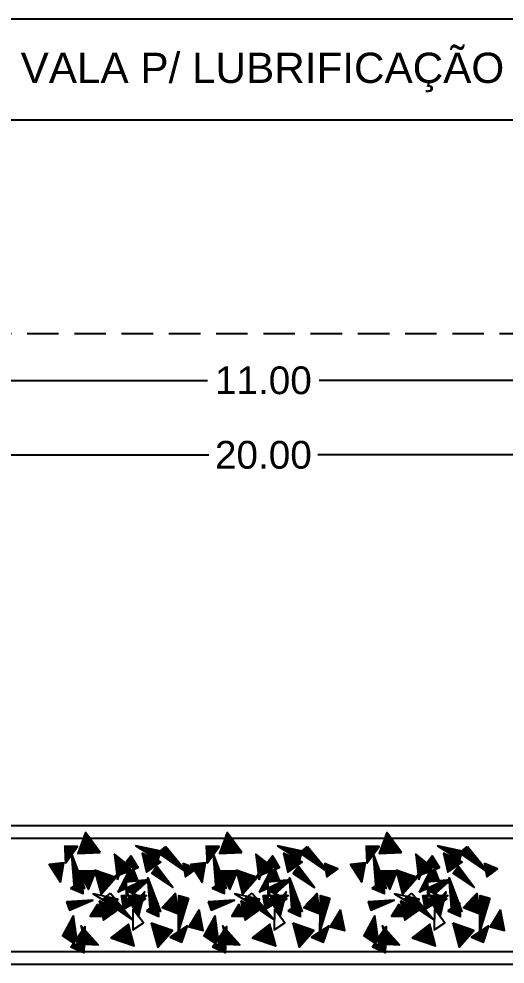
# Model space of a CAD drawing. Header units: millimetres. Extents: x 470 to 592, y 144 to 194.
# Drawn here: x 531.39 to 535.25, y 152.43 to 159.93 of the extents above; entities that cross this region are included whole.
import ezdxf

# ---------------------------------------------------------------- set-up
doc = ezdxf.new("R2010")
doc.units = ezdxf.units.MM
doc.linetypes.add('HIDDEN', pattern=[0.375, 0.25, -0.125])
for name, color, linetype in [('COTA', 1, 'Continuous'), ('PAREDE', 7, 'Continuous'), ('PORTA', 3, 'Continuous'), ('TELHADO', 2, 'HIDDEN'), ('TEXTO', 4, 'Continuous'), ('VEGET', 3, 'Continuous')]:
    doc.layers.add(name, color=color, linetype=linetype)
doc.styles.add('ARIAL', font='arial.ttf')
doc.styles.add('SWIS721', font='swissi.ttf')
doc.dimstyles.get("Standard").update_dxf_attribs({"dimtxt": 0.13, "dimasz": 0.05, "dimexe": 0.06, "dimexo": 0.0625, "dimgap": 0.09, "dimtad": 0, "dimzin": 0, "dimdsep": 46, "dimtxsty": 'ARIAL', "dimblk1": 'DOT', "dimblk2": 'DOT', "dimsah": 1, "dimcen": 0.06, "dimclrt": 4, "dimadec": 0, "dimazin": 0, "dimtfac": 1, "dimtofl": 0, "dimtmove": 0, "dimatfit": 3, "dimldrblk": 'DOT', "dimfxl": 0, "dimtolj": 1, "dimtzin": 0, "dimarcsym": 0})

# ---------------------------------------------------------------- blocks, each defined once
blk = doc.blocks.new('_ArchTick')
at = {"layer": 'COTA', "color": 0, "const_width": 0.15}
blk.add_lwpolyline([(-0.5, -0.5), (0.5, 0.5)], dxfattribs=at)
blk = doc.blocks.new('*D76')
at = {"layer": 'COTA', "color": 0, "transparency": 16777216}
for p, q in [((527.8279, 157.3848), (527.8279, 156.9984)), ((538.8279, 157.3848), (538.8279, 156.9984)), ((527.8279, 157.0584), (532.8857, 157.0584)), ((538.8279, 157.0584), (533.77, 157.0584))]:
    blk.add_line(p, q, dxfattribs=at)
at = {"layer": 'DEFPOINTS', "color": 0, "transparency": 16777216}
for p in [(527.8279, 157.4448), (538.8279, 157.4448), (527.8279, 157.0584)]:
    blk.add_point(p, dxfattribs=at)
at = {"layer": 'COTA', "color": 0, "transparency": 16777216, "xscale": 0.06350000000000001, "yscale": 0.06350000000000001, "zscale": 0.06350000000000001, "rotation": 180}
blk.add_blockref('_ArchTick', (527.8279, 157.0584), dxfattribs=at)
at = {"layer": 'COTA', "color": 0, "transparency": 16777216, "xscale": 0.06350000000000001, "yscale": 0.06350000000000001, "zscale": 0.06350000000000001}
blk.add_blockref('_ArchTick', (538.8279, 157.0584), dxfattribs=at)
at = {"layer": 'COTA', "color": 4, "transparency": 16777216, "insert": (533.3279, 157.0584), "char_height": 0.22, "attachment_point": 5, "style": 'ARIAL'}
blk.add_mtext('\\A1;11.00', dxfattribs=at)
blk = doc.blocks.new('*D78')
at = {"layer": 'COTA', "color": 0, "transparency": 16777216}
for p, q in [((523.3279, 157.3675), (523.3279, 156.4072)), ((543.3279, 157.3848), (543.3279, 156.4072)), ((523.3279, 156.4672), (532.8952, 156.4672)), ((543.3279, 156.4672), (533.7606, 156.4672))]:
    blk.add_line(p, q, dxfattribs=at)
at = {"layer": 'DEFPOINTS', "color": 0, "transparency": 16777216}
for p in [(523.3279, 157.4275), (543.3279, 157.4448), (543.3279, 156.4672)]:
    blk.add_point(p, dxfattribs=at)
at = {"layer": 'COTA', "color": 0, "transparency": 16777216, "xscale": 0.06350000000000001, "yscale": 0.06350000000000001, "zscale": 0.06350000000000001, "rotation": 180}
blk.add_blockref('_ArchTick', (523.3279, 156.4672), dxfattribs=at)
at = {"layer": 'COTA', "color": 0, "transparency": 16777216, "xscale": 0.06350000000000001, "yscale": 0.06350000000000001, "zscale": 0.06350000000000001}
blk.add_blockref('_ArchTick', (543.3279, 156.4672), dxfattribs=at)
at = {"layer": 'COTA', "color": 4, "transparency": 16777216, "insert": (533.3279, 156.4672), "char_height": 0.22, "attachment_point": 5, "style": 'ARIAL'}
blk.add_mtext('\\A1;20.00', dxfattribs=at)
blk = doc.blocks.new('VGARB__2')
for points in [[(-10.8, 26.09), (-15.87, 45.05), (-27.57, 31.77)], [(52.95, 45.11), (41.93, 28.57), (42.8, 49.53)], [(-39.56, 28.11), (-25.72, 37.06), (-35.17, 41.02)], [(21.37, 37.69), (2.79, 43.98), (7.36, 26.88)], [(45.11, 27.96), (41.3, 42.57), (31.35, 43.11)], [(50.93, 19.87), (59.72, 36.03), (47.55, 44.14)], [(-48.72, 15.5), (-40.53, 28.78), (-51.93, 31.77)], [(-40.24, 6.25), (-32.34, 32.44), (-32.64, 3.93)], [(3.76, 14.88), (3.98, 31.36), (-4.56, 25.69)], [(21.57, 2.19), (4.15, 23.28), (27.71, 7.23)], [(30.55, 8.39), (27.11, 23.56), (15.77, 15.54)], [(-30.1, 2.22), (-19.38, 13.48), (-32.34, 18.48)], [(-10.19, 17.22), (-8.05, -10.05), (-18.11, 16.62)], [(-6.98, 16.3), (-16.89, 20.68), (-16.37, 10.02)], [(-5.74, 0.95), (4.3, 12.22), (-0.76, 20.8)], [(26.42, 20.58), (32.01, 11.31), (37.71, 20.33)], [(56.4, 8.97), (54.06, 15.56), (35.64, 7.69)], [(-9.24, -8.38), (9.08, -6.74), (9.08, 7.89)], [(12.88, 3.93), (-7, 3.93), (10.93, 14.83)], [(9.17, 0.26), (2.66, 14.44), (-6.15, 6.61)], [(17.65, 13.57), (15.77, 6.83), (35.37, 2.69)], [(15.85, 1.5), (-0.63, -6.67), (4.67, -20.3)], [(34.17, -15.97), (29.11, 2.98), (17.41, -10.3)], [(53.25, -1.82), (43.34, 2.56), (43.86, -8.09)], [(-15.29, -18.97), (-11.1, -13.38), (-27.86, -2.41)], [(39.13, -0.81), (33.23, -15.2), (47.12, -15.16)], [(50.04, -0.89), (52.18, -28.17), (42.12, -1.49)], [(61.3, -6.45), (58.48, -21.79), (70.19, -20.44)], [(-35.98, -21.36), (-37.83, -10.69), (-46.41, -17.03)], [(-22.43, -34.79), (-39.85, -13.7), (-16.29, -29.75)], [(-3.48, -29.56), (-6.91, -14.39), (-18.26, -22.41)], [(-0.3, -17.99), (18.23, -10.78), (5.46, -27.44)], [(15.96, -8.46), (10.69, -22.6), (18.53, -28.76)], [(57.33, -21.52), (47.68, -34.88), (57.92, -35.14)], [(-16.38, -24.38), (-18.26, -31.12), (1.34, -35.27)], [(29.8, -30.06), (41.39, -45.89), (47.48, -29.27)]]:
    blk.add_lwpolyline(points, close=True)

msp = doc.modelspace()

# ---------------------------------------------------------------- hatches: boundary and pattern name
at = {"layer": 'PORTA'}
h = msp.add_hatch(dxfattribs=at)
h.set_pattern_fill('ANSI31', color=256, scale=0.01, style=0)
h.set_pattern_definition([(45, (86.3640326, -592.7891398), (-0.0008838834765, 0.0008838834765), [])])
h.paths.add_polyline_path([(531.9302, 153.4523), (531.9096, 153.4523), (531.8556, 153.3049), (532.0324, 153.3128)])
h.paths.add_polyline_path([(531.8537, 153.361), (531.7512, 153.3636), (531.7571, 153.2273)])
h.paths.add_polyline_path([(531.7456, 153.2301), (531.6285, 153.2166), (531.7175, 153.0766)])
h.paths.add_polyline_path([(531.8087, 153.2938), (531.8277, 153.0502), (531.8859, 153.0891)])
h.paths.add_polyline_path([(531.8929, 153.0704), (531.8859, 153.0891), (531.8277, 153.0502), (531.83, 153.0211), (531.8951, 153.026)])
h.paths.add_polyline_path([(531.8951, 153.026), (531.83, 153.0211), (531.8277, 153.0502), (531.798, 153.0303), (531.8971, 152.9866)])
h.paths.add_polyline_path([(531.9937, 153.1532), (531.9908, 153.1641), (531.8593, 153.1638), (531.9391, 153.0203)])
h.paths.add_polyline_path([(532.1563, 153.1152), (531.9887, 153.1719), (531.9908, 153.1641), (531.9982, 153.1642), (531.9937, 153.1532), (532.0394, 152.9824)])
h.paths.add_polyline_path([(532.2235, 153.2382), (532.1452, 153.2998), (532.1651, 153.1421), (532.2091, 153.1995)])
h.paths.add_polyline_path([(532.2837, 153.2151), (532.2981, 153.1783), (532.3335, 153.1921), (532.2758, 153.2865), (532.2091, 153.1995), (532.1848, 153.1342), (532.2565, 153.1621)])
h.paths.add_polyline_path([(532.2981, 153.1783), (532.2565, 153.1621), (532.1719, 152.9971), (532.2396, 153.0307), (532.2396, 153.0795), (532.3332, 153.0879)])
h.paths.add_polyline_path([(532.413, 153.0872), (532.4124, 153.095), (532.3332, 153.0879), (532.3367, 153.0788), (532.2396, 153.0307), (532.2396, 153.0092), (532.2979, 152.985)])
h.paths.add_polyline_path([(532.3521, 152.9626), (532.3274, 152.9728), (532.2842, 152.9728), (532.2639, 152.9548), (532.2872, 152.904), (532.3149, 152.9208)])
h.paths.add_polyline_path([(532.3684, 152.9251), (532.3039, 152.8678), (532.2915, 152.8946), (532.2874, 152.89), (532.3371, 152.8059), (532.3382, 152.8045)])
h.paths.add_polyline_path([(532.3684, 152.9251), (532.3753, 152.953), (532.3708, 152.9548), (532.3149, 152.9208), (532.2915, 152.8946), (532.3039, 152.8678)])
h.paths.add_polyline_path([(532.2639, 152.9548), (532.2396, 152.9333), (532.2396, 152.9728), (532.2016, 152.9728), (532.2211, 152.8639), (532.2872, 152.904)])
h.paths.add_polyline_path([(532.1678, 152.926), (532.1489, 152.9489), (532.0816, 152.9631), (532.0533, 152.9398), (532.0764, 152.9241), (532.154, 152.8765)])
h.paths.add_polyline_path([(532.1678, 152.926), (532.154, 152.8765), (532.0764, 152.9241), (532.2889, 152.7793)])
h.paths.add_polyline_path([(532.2568, 152.7433), (532.1167, 152.6353), (532.3025, 152.5723)])
h.paths.add_polyline_path([(532.025, 152.9283), (532.0444, 152.8425), (532.0662, 152.8063), (532.0525, 152.8066), (532.0593, 152.7766), (532.1728, 152.8567)])
h.paths.add_polyline_path([(532.0444, 152.8425), (532.0103, 152.8991), (531.9533, 152.8089), (532.0525, 152.8066)])
h.paths.add_polyline_path([(531.9741, 152.9353), (531.7665, 152.9225), (531.7898, 152.8566)])
h.paths.add_polyline_path([(531.8212, 152.8134), (531.7564, 152.6944, 0.018275), (531.8456, 152.6377)])
h.paths.add_polyline_path([(531.8456, 152.6377, -0.018275), (531.7564, 152.6944), (531.7332, 152.6518), (531.822, 152.5927), (531.8467, 152.6297)])
h.paths.add_polyline_path([(531.9061, 152.6042, -0.011023), (531.8502, 152.635), (531.8467, 152.6297), (531.8549, 152.5707), (531.822, 152.5927), (531.8009, 152.561), (531.9024, 152.5169)])
h.paths.add_polyline_path([(531.91, 152.6987), (531.907, 152.6265), (531.9139, 152.6001, 0.005803), (531.9439, 152.5851), (532.0169, 152.5811)])
h.paths.add_polyline_path([(531.8894, 152.6938), (531.8502, 152.635, 0.011023), (531.9061, 152.6042), (531.907, 152.6265)])
h.paths.add_polyline_path([(531.91, 152.6987), (531.9, 152.7097), (531.8894, 152.6938), (531.907, 152.6265)])
h.paths.add_polyline_path([(532.6061, 152.6945), (532.4385, 152.7512), (532.4892, 152.5617)])
h.paths.add_polyline_path([(532.726, 152.7311), (532.5876, 152.6415), (532.6821, 152.602)])
h.paths.add_polyline_path([(532.8176, 152.8572), (532.7357, 152.7243), (532.8498, 152.6945)])
h.paths.add_polyline_path([(532.7328, 152.9497), (532.6568, 152.9728), (532.6539, 152.6878)])
h.paths.add_polyline_path([(532.6315, 152.99), (532.5242, 152.8773), (532.6539, 152.8273)])
h.paths.add_polyline_path([(532.4952, 152.8892), (532.4882, 152.908), (532.43, 152.8691), (532.4323, 152.8399), (532.4974, 152.8449)])
h.paths.add_polyline_path([(532.4974, 152.8449), (532.4323, 152.8399), (532.43, 152.8691), (532.4003, 152.8492), (532.4994, 152.8054)])
h.paths.add_polyline_path([(532.4187, 153.0922), (532.413, 153.0872), (532.43, 152.8691), (532.4882, 152.908)])
h.paths.add_polyline_path([(532.4833, 153.2019), (532.4414, 153.1459), (532.609, 153.0363)])
h.paths.add_polyline_path([(532.513, 153.2362), (532.3652, 153.3078), (532.3996, 153.1561)])
h.paths.add_polyline_path([(532.4933, 153.3096), (532.5106, 153.3238), (532.317, 153.3648), (532.4942, 153.256), (532.5067, 153.3005)])
h.paths.add_polyline_path([(532.5547, 153.3601), (532.5106, 153.3238), (532.513, 153.3233), (532.5067, 153.3005), (532.7001, 153.1687), (532.6968, 153.188)])
h.paths.add_polyline_path([(532.6903, 153.2258), (532.6968, 153.188), (532.7289, 153.1491), (532.7001, 153.1687), (532.7088, 153.119), (532.7945, 153.1825)])
h = msp.add_hatch(dxfattribs=at)
h.set_pattern_fill('ANSI31', color=256, scale=0.01, style=0)
h.set_pattern_definition([(45, (87.4875076, -592.7891398), (-0.0008838834765, 0.0008838834765), [])])
h.paths.add_polyline_path([(533.0537, 153.4523), (533.0331, 153.4523), (532.9791, 153.3049), (533.1559, 153.3128)])
h.paths.add_polyline_path([(532.9772, 153.361), (532.8747, 153.3636), (532.8806, 153.2273)])
h.paths.add_polyline_path([(532.8691, 153.2301), (532.752, 153.2166), (532.8409, 153.0766)])
h.paths.add_polyline_path([(532.9322, 153.2938), (532.9512, 153.0502), (533.0094, 153.0891)])
h.paths.add_polyline_path([(533.0164, 153.0704), (533.0094, 153.0891), (532.9512, 153.0502), (532.9535, 153.0211), (533.0186, 153.026)])
h.paths.add_polyline_path([(533.0186, 153.026), (532.9535, 153.0211), (532.9512, 153.0502), (532.9215, 153.0303), (533.0205, 152.9866)])
h.paths.add_polyline_path([(533.1172, 153.1532), (533.1143, 153.1641), (532.9827, 153.1638), (533.0626, 153.0203)])
h.paths.add_polyline_path([(533.2798, 153.1152), (533.1122, 153.1719), (533.1143, 153.1641), (533.1217, 153.1642), (533.1172, 153.1532), (533.1629, 152.9824)])
h.paths.add_polyline_path([(533.347, 153.2382), (533.2687, 153.2998), (533.2886, 153.1421), (533.3326, 153.1995)])
h.paths.add_polyline_path([(533.4072, 153.2151), (533.4215, 153.1783), (533.457, 153.1921), (533.3993, 153.2865), (533.3326, 153.1995), (533.3082, 153.1342), (533.38, 153.1621)])
h.paths.add_polyline_path([(533.4215, 153.1783), (533.38, 153.1621), (533.2954, 152.9971), (533.3631, 153.0307), (533.3631, 153.0795), (533.4567, 153.0879)])
h.paths.add_polyline_path([(533.5365, 153.0872), (533.5358, 153.095), (533.4567, 153.0879), (533.4602, 153.0788), (533.3631, 153.0307), (533.3631, 153.0092), (533.4214, 152.985)])
h.paths.add_polyline_path([(533.4756, 152.9626), (533.4509, 152.9728), (533.4077, 152.9728), (533.3874, 152.9548), (533.4107, 152.904), (533.4384, 152.9208)])
h.paths.add_polyline_path([(533.4918, 152.9251), (533.4274, 152.8678), (533.415, 152.8946), (533.4109, 152.89), (533.4606, 152.8059), (533.4616, 152.8045)])
h.paths.add_polyline_path([(533.4918, 152.9251), (533.4988, 152.953), (533.4943, 152.9548), (533.4384, 152.9208), (533.415, 152.8946), (533.4274, 152.8678)])
h.paths.add_polyline_path([(533.3874, 152.9548), (533.3631, 152.9333), (533.3631, 152.9728), (533.3251, 152.9728), (533.3446, 152.8639), (533.4107, 152.904)])
h.paths.add_polyline_path([(533.2913, 152.926), (533.2724, 152.9489), (533.2051, 152.9631), (533.1768, 152.9398), (533.1998, 152.9241), (533.2775, 152.8765)])
h.paths.add_polyline_path([(533.2913, 152.926), (533.2775, 152.8765), (533.1998, 152.9241), (533.4124, 152.7793)])
h.paths.add_polyline_path([(533.3803, 152.7433), (533.2402, 152.6353), (533.426, 152.5723)])
h.paths.add_polyline_path([(533.1485, 152.9283), (533.1679, 152.8425), (533.1897, 152.8063), (533.176, 152.8066), (533.1828, 152.7766), (533.2963, 152.8567)])
h.paths.add_polyline_path([(533.1679, 152.8425), (533.1338, 152.8991), (533.0768, 152.8089), (533.176, 152.8066)])
h.paths.add_polyline_path([(533.0975, 152.9353), (532.89, 152.9225), (532.9133, 152.8566)])
h.paths.add_polyline_path([(532.9446, 152.8134), (532.8799, 152.6944, 0.018275), (532.9691, 152.6377)])
h.paths.add_polyline_path([(532.9691, 152.6377, -0.018275), (532.8799, 152.6944), (532.8567, 152.6518), (532.9455, 152.5927), (532.9702, 152.6297)])
h.paths.add_polyline_path([(533.0295, 152.6042, -0.011023), (532.9737, 152.635), (532.9702, 152.6297), (532.9784, 152.5707), (532.9455, 152.5927), (532.9244, 152.561), (533.0259, 152.5169)])
h.paths.add_polyline_path([(533.0335, 152.6987), (533.0305, 152.6265), (533.0374, 152.6001, 0.005803), (533.0674, 152.5851), (533.1404, 152.5811)])
h.paths.add_polyline_path([(533.0129, 152.6938), (532.9737, 152.635, 0.011023), (533.0295, 152.6042), (533.0305, 152.6265)])
h.paths.add_polyline_path([(533.0335, 152.6987), (533.0235, 152.7097), (533.0129, 152.6938), (533.0305, 152.6265)])
h.paths.add_polyline_path([(533.7296, 152.6945), (533.562, 152.7512), (533.6126, 152.5617)])
h.paths.add_polyline_path([(533.8495, 152.7311), (533.7111, 152.6415), (533.8056, 152.602)])
h.paths.add_polyline_path([(533.9411, 152.8572), (533.8592, 152.7243), (533.9733, 152.6945)])
h.paths.add_polyline_path([(533.8563, 152.9497), (533.7803, 152.9728), (533.7773, 152.6878)])
h.paths.add_polyline_path([(533.7549, 152.99), (533.6477, 152.8773), (533.7773, 152.8273)])
h.paths.add_polyline_path([(533.6187, 152.8892), (533.6117, 152.908), (533.5535, 152.8691), (533.5558, 152.8399), (533.6209, 152.8449)])
h.paths.add_polyline_path([(533.6209, 152.8449), (533.5558, 152.8399), (533.5535, 152.8691), (533.5238, 152.8492), (533.6228, 152.8054)])
h.paths.add_polyline_path([(533.5422, 153.0922), (533.5365, 153.0872), (533.5535, 152.8691), (533.6117, 152.908)])
h.paths.add_polyline_path([(533.6068, 153.2019), (533.5649, 153.1459), (533.7325, 153.0363)])
h.paths.add_polyline_path([(533.6365, 153.2362), (533.4887, 153.3078), (533.523, 153.1561)])
h.paths.add_polyline_path([(533.6168, 153.3096), (533.6341, 153.3238), (533.4405, 153.3648), (533.6177, 153.256), (533.6301, 153.3005)])
h.paths.add_polyline_path([(533.6782, 153.3601), (533.6341, 153.3238), (533.6365, 153.3233), (533.6301, 153.3005), (533.8236, 153.1687), (533.8203, 153.188)])
h.paths.add_polyline_path([(533.8137, 153.2258), (533.8203, 153.188), (533.8524, 153.1491), (533.8236, 153.1687), (533.8322, 153.119), (533.918, 153.1825)])
h = msp.add_hatch(dxfattribs=at)
h.set_pattern_fill('ANSI31', color=256, scale=0.01, style=0)
h.set_pattern_definition([(45, (88.7559467, -592.7891398), (-0.0008838834765, 0.0008838834765), [])])
h.paths.add_polyline_path([(534.3221, 153.4523), (534.3015, 153.4523), (534.2475, 153.3049), (534.4243, 153.3128)])
h.paths.add_polyline_path([(534.2456, 153.361), (534.1432, 153.3636), (534.1491, 153.2273)])
h.paths.add_polyline_path([(534.1375, 153.2301), (534.0204, 153.2166), (534.1094, 153.0766)])
h.paths.add_polyline_path([(534.2006, 153.2938), (534.2197, 153.0502), (534.2778, 153.0891)])
h.paths.add_polyline_path([(534.2849, 153.0704), (534.2778, 153.0891), (534.2197, 153.0502), (534.2219, 153.0211), (534.287, 153.026)])
h.paths.add_polyline_path([(534.287, 153.026), (534.2219, 153.0211), (534.2197, 153.0502), (534.1899, 153.0303), (534.289, 152.9866)])
h.paths.add_polyline_path([(534.3856, 153.1532), (534.3827, 153.1641), (534.2512, 153.1638), (534.331, 153.0203)])
h.paths.add_polyline_path([(534.5483, 153.1152), (534.3806, 153.1719), (534.3827, 153.1641), (534.3901, 153.1642), (534.3856, 153.1532), (534.4313, 152.9824)])
h.paths.add_polyline_path([(534.6154, 153.2382), (534.5371, 153.2998), (534.557, 153.1421), (534.601, 153.1995)])
h.paths.add_polyline_path([(534.6756, 153.2151), (534.69, 153.1783), (534.7254, 153.1921), (534.6677, 153.2865), (534.601, 153.1995), (534.5767, 153.1342), (534.6484, 153.1621)])
h.paths.add_polyline_path([(534.69, 153.1783), (534.6484, 153.1621), (534.5638, 152.9971), (534.6316, 153.0307), (534.6316, 153.0795), (534.7251, 153.0879)])
h.paths.add_polyline_path([(534.8049, 153.0872), (534.8043, 153.095), (534.7251, 153.0879), (534.7286, 153.0788), (534.6316, 153.0307), (534.6316, 153.0092), (534.6898, 152.985)])
h.paths.add_polyline_path([(534.744, 152.9626), (534.7193, 152.9728), (534.6761, 152.9728), (534.6558, 152.9548), (534.6791, 152.904), (534.7068, 152.9208)])
h.paths.add_polyline_path([(534.7603, 152.9251), (534.6958, 152.8678), (534.6834, 152.8946), (534.6793, 152.89), (534.729, 152.8059), (534.7301, 152.8045)])
h.paths.add_polyline_path([(534.7603, 152.9251), (534.7673, 152.953), (534.7628, 152.9548), (534.7068, 152.9208), (534.6834, 152.8946), (534.6958, 152.8678)])
h.paths.add_polyline_path([(534.6558, 152.9548), (534.6316, 152.9333), (534.6316, 152.9728), (534.5935, 152.9728), (534.613, 152.8639), (534.6791, 152.904)])
h.paths.add_polyline_path([(534.5597, 152.926), (534.5408, 152.9489), (534.4736, 152.9631), (534.4452, 152.9398), (534.4683, 152.9241), (534.5459, 152.8765)])
h.paths.add_polyline_path([(534.5597, 152.926), (534.5459, 152.8765), (534.4683, 152.9241), (534.6808, 152.7793)])
h.paths.add_polyline_path([(534.6488, 152.7433), (534.5086, 152.6353), (534.6944, 152.5723)])
h.paths.add_polyline_path([(534.4169, 152.9283), (534.4363, 152.8425), (534.4581, 152.8063), (534.4444, 152.8066), (534.4512, 152.7766), (534.5647, 152.8567)])
h.paths.add_polyline_path([(534.4363, 152.8425), (534.4022, 152.8991), (534.3453, 152.8089), (534.4444, 152.8066)])
h.paths.add_polyline_path([(534.366, 152.9353), (534.1584, 152.9225), (534.1817, 152.8566)])
h.paths.add_polyline_path([(534.2131, 152.8134), (534.1483, 152.6944, 0.018275), (534.2375, 152.6377)])
h.paths.add_polyline_path([(534.2375, 152.6377, -0.018275), (534.1483, 152.6944), (534.1251, 152.6518), (534.2139, 152.5927), (534.2386, 152.6297)])
h.paths.add_polyline_path([(534.298, 152.6042, -0.011023), (534.2421, 152.635), (534.2386, 152.6297), (534.2468, 152.5707), (534.2139, 152.5927), (534.1929, 152.561), (534.2943, 152.5169)])
h.paths.add_polyline_path([(534.3019, 152.6987), (534.2989, 152.6265), (534.3058, 152.6001, 0.005803), (534.3358, 152.5851), (534.4089, 152.5811)])
h.paths.add_polyline_path([(534.2813, 152.6938), (534.2421, 152.635, 0.011023), (534.298, 152.6042), (534.2989, 152.6265)])
h.paths.add_polyline_path([(534.3019, 152.6987), (534.2919, 152.7097), (534.2813, 152.6938), (534.2989, 152.6265)])
h.paths.add_polyline_path([(534.998, 152.6945), (534.8304, 152.7512), (534.8811, 152.5617)])
h.paths.add_polyline_path([(535.1179, 152.7311), (534.9795, 152.6415), (535.0741, 152.602)])
h.paths.add_polyline_path([(535.2095, 152.8572), (535.1277, 152.7243), (535.2417, 152.6945)])
h.paths.add_polyline_path([(535.1247, 152.9497), (535.0487, 152.9728), (535.0458, 152.6878)])
h.paths.add_polyline_path([(535.0234, 152.99), (534.9162, 152.8773), (535.0458, 152.8273)])
h.paths.add_polyline_path([(534.8872, 152.8892), (534.8801, 152.908), (534.822, 152.8691), (534.8242, 152.8399), (534.8893, 152.8449)])
h.paths.add_polyline_path([(534.8893, 152.8449), (534.8242, 152.8399), (534.822, 152.8691), (534.7922, 152.8492), (534.8913, 152.8054)])
h.paths.add_polyline_path([(534.8106, 153.0922), (534.8049, 153.0872), (534.822, 152.8691), (534.8801, 152.908)])
h.paths.add_polyline_path([(534.8752, 153.2019), (534.8333, 153.1459), (535.001, 153.0363)])
h.paths.add_polyline_path([(534.905, 153.2362), (534.7572, 153.3078), (534.7915, 153.1561)])
h.paths.add_polyline_path([(534.8852, 153.3096), (534.9025, 153.3238), (534.7089, 153.3648), (534.8862, 153.256), (534.8986, 153.3005)])
h.paths.add_polyline_path([(534.9466, 153.3601), (534.9025, 153.3238), (534.9049, 153.3233), (534.8986, 153.3005), (535.0921, 153.1687), (535.0887, 153.188)])
h.paths.add_polyline_path([(535.0822, 153.2258), (535.0887, 153.188), (535.1208, 153.1491), (535.0921, 153.1687), (535.1007, 153.119), (535.1865, 153.1825)])

# ---------------------------------------------------------------- linework, layer by layer
msp.add_line((511.8486, 152.4275), (591.8486, 152.4275))
at = {"layer": 'PAREDE'}
for p, q in [((525.8279, 159.9275), (540.8279, 159.9275)), ((525.8279, 159.1275), (540.8279, 159.1275)), ((524.8024, 153.5275), (537.357, 153.5275)), ((524.9325, 153.4275), (537.2268, 153.4275)), ((525.752, 152.5275), (536.4073, 152.5275)), ((525.7322, 152.4275), (536.4272, 152.4275))]:
    msp.add_line(p, q, dxfattribs=at)
at = {"layer": 'TELHADO'}
msp.add_line((543.3279, 157.4275), (523.3279, 157.4275), dxfattribs=at)

# ---------------------------------------------------------------- block references
at = {"layer": 'VEGET', "xscale": 0.009999999999990905, "yscale": 0.009999999999990905, "zscale": 0.009999999999990905, "rotation": 180}
for p in [(532.3304, 153.0122), (533.4539, 153.0122), (534.7224, 153.0122)]:
    msp.add_blockref('VGARB__2', p, dxfattribs=at)

# ---------------------------------------------------------------- texts
at = {"layer": 'TEXTO', "style": 'SWIS721'}
msp.add_text('VALA P/ LUBRIFICAÇÃO', height=0.24, dxfattribs=at).set_placement((531.4017, 159.4193))

# ---------------------------------------------------------------- dimensions: what is measured, and where the dimension line sits
at = {"layer": 'COTA'}
for base, p1, p2, picture, middle in [((543.3279, 156.4672), (523.3279, 157.4275), (543.3279, 157.4448), '*D78', (533.3279, 156.4672)), ((527.8279, 157.0584), (538.8279, 157.4448), (527.8279, 157.4448), '*D76', (533.3279, 157.0584))]:
    dim = msp.add_linear_dim(base=base, p1=p1, p2=p2, dimstyle='Standard', override={"dimtxt": 0.22, "dimasz": 0.0635, "dimexo": 0.06, "dimgap": 0.06, "dimtad": 1, "dimblk": 'ARCHTICK', "dimsah": 0, "dimtmove": 2, "dimldrblk": 'ArchTick'}, dxfattribs=at)
    dim.commit()
    dim.dimension.update_dxf_attribs({"geometry": picture, "text_midpoint": middle, "dimtype": 160})

doc.saveas('drawing.dxf')
